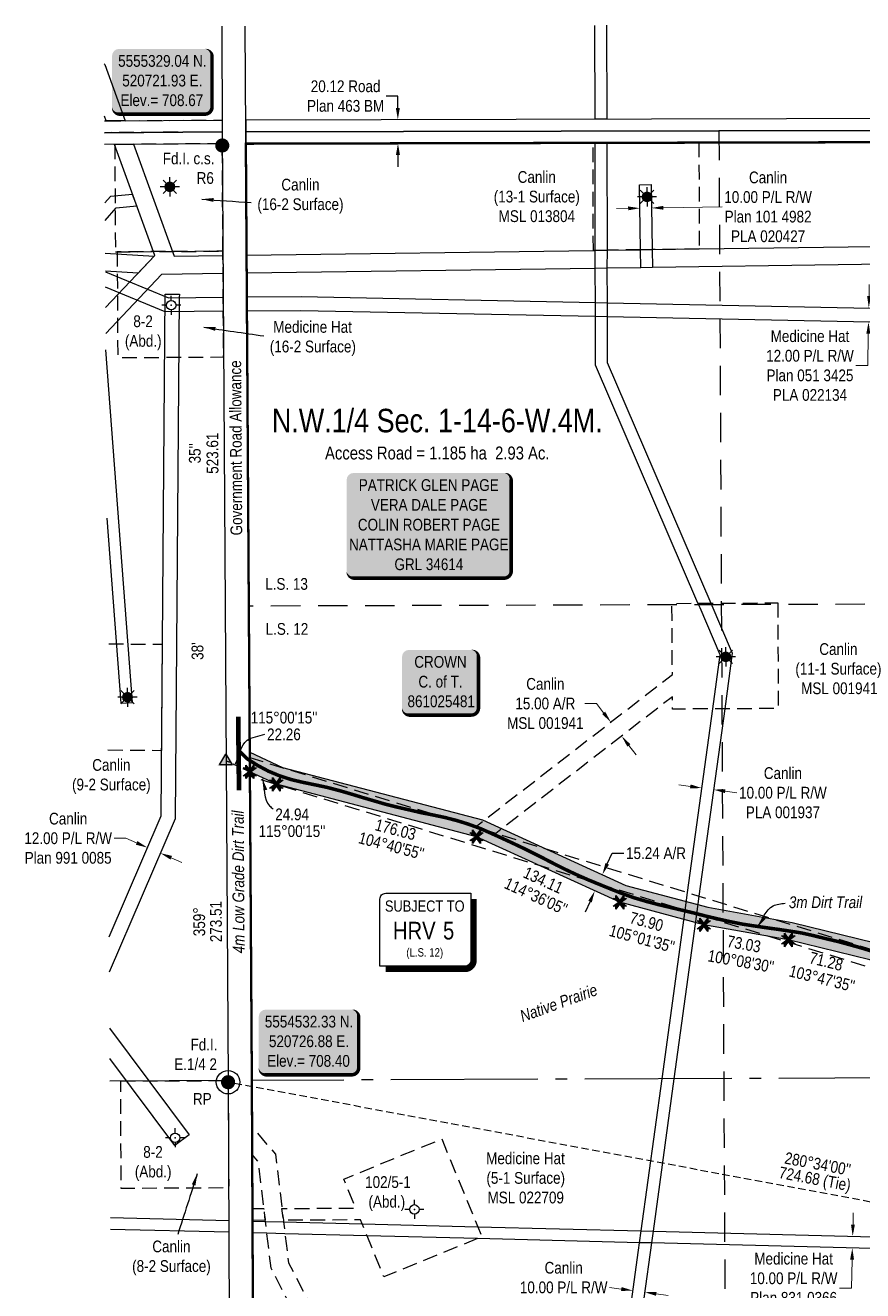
# Model space of a CAD drawing. Extents: x 520554 to 522939, y 5553593 to 5556429.
# Drawn here: x 520554 to 521266, y 5554355 to 5555431 of the extents above; entities that cross this region are included whole.
import ezdxf
from ezdxf.enums import TextEntityAlignment as Align

# ---------------------------------------------------------------- set-up
doc = ezdxf.new("R2010")
doc.units = 0
doc.header["$LTSCALE"] = 5
doc.header["$PDSIZE"] = 0.5
for name, pattern in [('foc-ACCESSROAD', [3.75, 2.5, -1.25]), ('foc-LSD', [8, 5, -3]), ('foc-QUARTERLINE', [33, 25, -3, 2, -3]), ('foc-TIELINE', [1.875, 1.25, -0.625]), ('foc-TRAV', [1.875, 1.25, -0.625])]:
    doc.linetypes.add(name, pattern=pattern)
doc.layers.get('Defpoints').update_dxf_attribs({"color": 9})
for name, color, linetype in [('35', 37, 'Continuous'), ('AS-OWNER', 7, 'Continuous'), ('AS-ROADS', 254, 'Continuous'), ('C-AR', 13, 'foc-ACCESSROAD'), ('C-RW', 13, 'Continuous'), ('C-SYMBOL', 7, 'Continuous'), ('C-WS', 13, 'foc-ACCESSROAD'), ('C-WS-S', 8, 'Continuous'), ('CG-NOTES', 7, 'Continuous'), ('CTW', 7, 'Continuous'), ('DETAIL-T', 7, 'Continuous'), ('F-AR', 190, 'foc-ACCESSROAD'), ('F-RW', 190, 'Continuous'), ('F-WS', 190, 'foc-ACCESSROAD'), ('F-WS-S', 8, 'Continuous'), ('GRL', 7, 'Continuous'), ('L-AREAREQUIRED', 7, 'Continuous'), ('L-BD', 7, 'Continuous'), ('L-BD1', 253, 'Continuous'), ('L-MON', 1, 'Continuous'), ('L-QSEC', 8, 'foc-QUARTERLINE'), ('L-ROAD-T', 7, 'Continuous'), ('L-SEC', 7, 'Continuous'), ('L-SECTION-LSD', 7, 'foc-LSD'), ('L-TIE', 7, 'foc-TIELINE'), ('L-TIE-T', 7, 'Continuous'), ('L-TITLEDB', 4, 'Continuous'), ('L-TITLEDB-T', 4, 'Continuous'), ('P-PROPOSED', 10, 'Continuous'), ('P-PROPOSED-H', 21, 'Continuous'), ('P-TRAV', 4, 'foc-TRAV'), ('P-TXT', 4, 'Continuous')]:
    doc.layers.add(name, color=color, linetype=linetype)
for name, color, linetype, lineweight in [('AS-GENERAL', 48, 'Continuous', 18), ('C-AR-T', 13, 'Continuous', 9), ('C-RW-T', 13, 'Continuous', 9), ('C-WS-T', 13, 'Continuous', 9), ('F-RW-T', 190, 'Continuous', 9), ('F-WS-T', 190, 'Continuous', 9), ('T-TEXT', 48, 'Continuous', 18)]:
    doc.layers.add(name, color=color, linetype=linetype, lineweight=lineweight)
doc.layers.add('oil_and_gas_wells_pt', color=7, linetype='Continuous', true_color=0xe1fae5)
doc.styles.add('100L', font='ARIALN.TTF', dxfattribs={"height": 11})
doc.styles.add('175L', font='ARIALN.TTF', dxfattribs={"height": 20})
doc.styles.add('80', font='ARIALN.TTF', dxfattribs={"height": 10})
doc.styles.add('80CG', font='ARIALN.TTF', dxfattribs={"height": 10})
doc.styles.add('80L', font='ARIALN.TTF', dxfattribs={"height": 10})
doc.styles.add('HRV', font='ARIALN.TTF', dxfattribs={"height": 3})
doc.dimstyles.new('Compass 5 000', dxfattribs={"dimscale": 5, "dimtxt": 9, "dimasz": 2, "dimexe": 0.2, "dimexo": 0.0625, "dimgap": 0.5, "dimtad": 0, "dimtih": 1, "dimtoh": 1, "dimzin": 0, "dimdsep": 46, "dimtxsty": '80CG', "dimcen": 0.1, "dimse1": 1, "dimse2": 1, "dimclrd": 256, "dimclrt": 256, "dimaunit": 1, "dimadec": 4, "dimazin": 0, "dimtfac": 0.06, "dimtofl": 0, "dimtmove": 0, "dimatfit": 1, "dimfxl": 0.2, "dimtolj": 1, "dimtzin": 0, "dimlwd": -1, "dimarcsym": 0})

# ---------------------------------------------------------------- blocks, each defined once
blk = doc.blocks.new('fdia')
at = {"color": 255, "const_width": 1}
blk.add_lwpolyline([(-0.5, 0, 1), (0.5, 0, 1)], format="xyb", close=True, dxfattribs=at)
blk = doc.blocks.new('Fdiaa')
blk.add_blockref('fdia', (0, 0))
blk = doc.blocks.new('fdib')
at = {"color": 1, "const_width": 1.6}
blk.add_lwpolyline([(-0.4, 0, 1), (0.4, 0, 1)], format="xyb", close=True, dxfattribs=at)
at = {"color": 1}
blk.add_circle((0, 0), 0.8, dxfattribs=at)
blk = doc.blocks.new('Fdibb')
blk.add_blockref('fdib', (0, 0))
blk = doc.blocks.new('fdicc')
for name in ['Fdibb', 'Fdiaa']:
    blk.add_blockref(name, (0, 0))
blk = doc.blocks.new('FDI')
blk.add_blockref('fdicc', (0, 0))
blk = doc.blocks.new('TRIA')
blk.add_hatch(color=255).paths.add_polyline_path([(-0.04, 1.52), (-1.47, -0.87), (1.39, -0.87)])
blk = doc.blocks.new('TRIAA')
blk.add_blockref('TRIA', (0, 0))
blk = doc.blocks.new('TRIB')
at = {"color": 1}
blk.add_lwpolyline([(-1.12, -0.67), (-0.04, 1.13), (1.04, -0.67)], close=True, dxfattribs=at)
blk = doc.blocks.new('TRIBB')
blk.add_blockref('TRIB', (0, 0))
blk = doc.blocks.new('TRICC')
for name in ['TRIAA', 'TRIBB']:
    blk.add_blockref(name, (0, 0))
blk = doc.blocks.new('plspike')
blk.add_blockref('TRICC', (0, 0))
blk = doc.blocks.new('TEMP')
h = blk.add_hatch(color=255)
h.dxf.hatch_style = 1
h.paths.add_polyline_path([(0, 0.25), (-0.67, 1.15), (-0.67, 0.67), (-1.15, 0.67), (-0.25, 0), (-1.15, -0.67), (-0.67, -0.67), (-0.67, -1.15), (0, -0.25), (0.67, -1.15), (0.67, -0.67), (1.15, -0.67), (0.25, 0), (1.15, 0.67), (0.67, 0.67), (0.67, 1.15)])
h.paths.add_polyline_path([(0.57, 0.85), (0.57, 0.57), (0.85, 0.57), (0.08, 0), (0.85, -0.57), (0.57, -0.57), (0.57, -0.85), (0, -0.08), (-0.57, -0.85), (-0.57, -0.57), (-0.85, -0.57), (-0.08, 0), (-0.85, 0.57), (-0.57, 0.57), (-0.57, 0.85), (0, 0.08)], flags=16)
h = blk.add_hatch(color=1)
h.dxf.hatch_style = 1
h.paths.add_polyline_path([(0, 0.08), (-0.57, 0.85), (-0.57, 0.57), (-0.85, 0.57), (-0.08, 0), (-0.85, -0.57), (-0.57, -0.57), (-0.57, -0.85), (0, -0.08), (0.57, -0.85), (0.57, -0.57), (0.85, -0.57), (0.08, 0), (0.85, 0.57), (0.57, 0.57), (0.57, 0.85)])
at = {"color": 1}
for p, q in [((-0.08, 0), (0.08, 0)), ((0, 0.08), (0, -0.08))]:
    blk.add_line(p, q, dxfattribs=at)
at = {"color": 255, "flags": 128}
blk.add_lwpolyline([(-0.25, 0), (-1.15, 0.67), (-0.67, 0.67), (-0.67, 1.15), (0, 0.25), (0.67, 1.15), (0.67, 0.67), (1.15, 0.67), (0.25, 0), (1.15, -0.67), (0.67, -0.67), (0.67, -1.15), (0, -0.25), (-0.67, -1.15), (-0.67, -0.67), (-1.15, -0.67)], close=True, dxfattribs=at)
at = {"color": 1, "flags": 128}
blk.add_lwpolyline([(-0.08, 0), (-0.85, 0.57), (-0.57, 0.57), (-0.57, 0.85), (0, 0.08), (0.57, 0.85), (0.57, 0.57), (0.85, 0.57), (0.08, 0), (0.85, -0.57), (0.57, -0.57), (0.57, -0.85), (0, -0.08), (-0.57, -0.85), (-0.57, -0.57), (-0.85, -0.57)], close=True, dxfattribs=at)
blk = doc.blocks.new('GABD')
for p, q in [((-0.81, 0), (-1.62, 0)), ((0, 0.81), (0, 1.62)), ((1.62, 0), (0.81, 0)), ((0, -0.81), (0, -1.62))]:
    blk.add_line(p, q)
blk.add_circle((0, 0), 0.8)
blk = doc.blocks.new('HRV')
blk.add_lwpolyline([(-35.1, 31.6), (37.2, 31.6), (37.2, -25.5, -0.414214), (32.2, -30.5), (-40.1, -30.5), (-40.1, 26.6, -0.414214)], format="xyb", close=True)
at = {"const_width": 5, "flags": 128}
blk.add_lwpolyline([(-35.1, -33), (32.2, -33, 0.414214), (39.7, -25.5), (39.7, 26.6)], format="xyb", dxfattribs=at)
at = {"style": '80L'}
blk.add_text('SUBJECT TO', height=9.5, dxfattribs=at).set_placement((-2, 13.1), align=Align.BOTTOM_CENTER)
blk.add_attdef('(N.W.1/4 00)', text='', height=7.12, dxfattribs=at).set_placement((-2, -24.4), align=Align.BOTTOM_CENTER)
at = {"layer": 'CTW', "color": 3, "style": 'HRV'}
blk.add_text('HRV', height=15, dxfattribs=at).set_placement((-10.9, -0.2), align=Align.MIDDLE_CENTER)
blk.add_attdef('0', text='', height=15, dxfattribs=at).set_placement((18.3, -0.2), align=Align.MIDDLE_CENTER)
blk = doc.blocks.new('GAS')
h = blk.add_hatch(color=255)
h.dxf.hatch_style = 1
edge = h.paths.add_edge_path()
edge.add_arc((0, 0), 0.9, 0, 360)
for p, q in [((-0.81, 0), (-1.62, 0)), ((-0.57, 0.57), (-1.14, 1.14)), ((0, 0.81), (0, 1.62)), ((0.57, 0.57), (1.14, 1.14)), ((1.62, 0), (0.81, 0)), ((-0.57, -0.57), (-1.14, -1.14)), ((0, -0.81), (0, -1.62)), ((1.14, -1.14), (0.57, -0.57))]:
    blk.add_line(p, q)
blk.add_circle((0, 0), 0.8)
blk = doc.blocks.new('*D626')
at = {"layer": 'C-RW-T', "transparency": 16777216}
for p, q in [((521067, 5555275.6), (521057, 5555275.4)), ((521097, 5555276), (521146.9, 5555276.8))]:
    blk.add_line(p, q, dxfattribs=at)
for points in [[(521067, 5555277.2), (521067.1, 5555273.9), (521077, 5555275.7)], [(521097, 5555277.7), (521097, 5555274.4), (521087, 5555275.9)]]:
    blk.add_solid(points, dxfattribs=at)
at = {"layer": 'Defpoints', "color": 0, "transparency": 16777216}
for p in [(521087, 5555275.9), (521077.1, 5555268.4), (521087.1, 5555268.5)]:
    blk.add_point(p, dxfattribs=at)
at = {"layer": 'C-RW-T', "transparency": 16777216, "insert": (521186, 5555276.8), "char_height": 10, "attachment_point": 5, "style": '80CG'}
blk.add_mtext('\\A1;Canlin\\P10.00 P/L R/W\\PPlan 101 4982\\PPLA 020427', dxfattribs=at)
blk = doc.blocks.new('*D627')
at = {"layer": 'C-AR-T', "transparency": 16777216}
for p, q in [((521040.1, 5554854.4), (521030.1, 5554854.4)), ((521046.2, 5554846.5), (521040.1, 5554854.4)), ((521067.6, 5554818.8), (521073.7, 5554810.9))]:
    blk.add_line(p, q, dxfattribs=at)
for points in [[(521047.5, 5554847.5), (521044.9, 5554845.4), (521052.3, 5554838.6)], [(521068.9, 5554819.8), (521066.3, 5554817.8), (521061.5, 5554826.7)]]:
    blk.add_solid(points, dxfattribs=at)
at = {"layer": 'Defpoints', "color": 0, "transparency": 16777216}
for p in [(521052.3, 5554838.6), (521052.8, 5554838.9), (521061.9, 5554827.1)]:
    blk.add_point(p, dxfattribs=at)
at = {"layer": 'C-AR-T', "transparency": 16777216, "insert": (520996.6, 5554854.4), "char_height": 10, "attachment_point": 5, "style": '80CG'}
blk.add_mtext('\\A1;Canlin\\P15.00 A/R\\PMSL 001941', dxfattribs=at)
blk = doc.blocks.new('*D628')
at = {"layer": 'Defpoints', "color": 0, "transparency": 16777216}
for p in [(521236.5, 5554401.8), (521236.2, 5554391.8), (521257.6, 5554391.3)]:
    blk.add_point(p, dxfattribs=at)
at = {"layer": 'F-RW-T', "transparency": 16777216}
for p, q in [((521258.2, 5554411.3), (521258.4, 5554421.3)), ((521257.4, 5554381.3), (521256.8, 5554357.2)), ((521256.8, 5554357.2), (521246.8, 5554357.2))]:
    blk.add_line(p, q, dxfattribs=at)
for points in [[(521256.5, 5554411.3), (521259.8, 5554411.2), (521257.9, 5554401.3)], [(521255.7, 5554381.3), (521259.1, 5554381.3), (521257.6, 5554391.3)]]:
    blk.add_solid(points, dxfattribs=at)
at = {"layer": 'F-RW-T', "transparency": 16777216, "insert": (521207.7, 5554357.2), "char_height": 10, "attachment_point": 5, "style": '80CG'}
blk.add_mtext('\\A1;Medicine Hat{\\A1;\\P10.00 P/L R/W\\PPlan 831 0366\\PPLA 810532}', dxfattribs=at)
blk = doc.blocks.new('*D629')
at = {"layer": 'C-RW-T', "transparency": 16777216}
for p, q in [((521061.2, 5554356.4), (521051.3, 5554357.8)), ((521090.9, 5554352.4), (521100.9, 5554351))]:
    blk.add_line(p, q, dxfattribs=at)
for points in [[(521061.5, 5554358.1), (521061, 5554354.8), (521071.1, 5554355.1)], [(521091.2, 5554354), (521090.7, 5554350.7), (521081, 5554353.7)]]:
    blk.add_solid(points, dxfattribs=at)
at = {"layer": 'Defpoints', "color": 0, "transparency": 16777216}
for p in [(521084.5, 5554452.6), (521094.4, 5554451.3), (521071.1, 5554355.1)]:
    blk.add_point(p, dxfattribs=at)
at = {"layer": 'C-RW-T', "transparency": 16777216, "insert": (521012.2, 5554357.8), "char_height": 10, "attachment_point": 5, "style": '80CG'}
blk.add_mtext('\\A1;Canlin\\P10.00 P/L R/W\\PPLA 001937', dxfattribs=at)
blk = doc.blocks.new('*D638')
at = {"layer": 'Defpoints', "color": 0, "transparency": 16777216}
for p in [(520669.3, 5554727.2), (520651, 5554714.9), (520662, 5554710.2)]:
    blk.add_point(p, dxfattribs=at)
at = {"layer": 'F-RW-T', "transparency": 16777216}
for p, q in [((520639.9, 5554739.8), (520629.9, 5554739.8)), ((520649.1, 5554735.9), (520639.9, 5554739.8)), ((520678.5, 5554723.2), (520687.7, 5554719.3))]:
    blk.add_line(p, q, dxfattribs=at)
for points in [[(520649.8, 5554737.4), (520648.5, 5554734.3), (520658.3, 5554731.9)], [(520679.2, 5554724.8), (520677.9, 5554721.7), (520669.3, 5554727.2)]]:
    blk.add_solid(points, dxfattribs=at)
at = {"layer": 'F-RW-T', "transparency": 16777216, "insert": (520590.9, 5554739.8), "char_height": 10, "attachment_point": 5, "style": '80CG'}
blk.add_mtext('\\A1;Canlin\\P12.00 P/L R/W\\PPlan 991 0085', dxfattribs=at)
blk = doc.blocks.new('*D639')
at = {"layer": 'Defpoints', "color": 0, "transparency": 16777216}
for p in [(520895, 5555198.4), (520894.8, 5555186.4), (521271.4, 5555178.9)]:
    blk.add_point(p, dxfattribs=at)
at = {"layer": 'F-RW-T', "transparency": 16777216}
for p, q in [((521271.8, 5555200.9), (521272, 5555210.9)), ((521271.2, 5555168.9), (521270.7, 5555141.8)), ((521270.7, 5555141.8), (521260.7, 5555141.8))]:
    blk.add_line(p, q, dxfattribs=at)
for points in [[(521270.2, 5555201), (521273.5, 5555200.9), (521271.6, 5555190.9)], [(521269.5, 5555169), (521272.9, 5555168.9), (521271.4, 5555178.9)]]:
    blk.add_solid(points, dxfattribs=at)
at = {"layer": 'F-RW-T', "transparency": 16777216, "insert": (521221.6, 5555141.8), "char_height": 10, "attachment_point": 5, "style": '80CG'}
blk.add_mtext('\\A1;Medicine Hat\\P12.00 P/L R/W\\PPlan 051 3425\\PPLA 022134', dxfattribs=at)
blk = doc.blocks.new('*U641')
at = {"layer": '35', "color": 3}
blk.add_circle((0, 0), 10, dxfattribs=at)
at = {"layer": '35', "color": 3, "style": '80'}
blk.add_attdef('RP_001', (-29.9, -19.2), '', height=10, dxfattribs=at)
blk = doc.blocks.new('*U645')
h = blk.add_hatch(color=254)
edge = h.paths.add_edge_path()
edge.add_line((-36.5, -28.5), (36.5, -28.5))
edge.add_arc((36.5, -22.5), 6, 270, 360)
edge.add_line((42.5, -22.5), (42.5, 21))
edge.add_arc((36.5, 21), 6, 0, 90)
edge.add_line((36.5, 27), (-36.5, 27))
edge.add_arc((-36.5, 21), 6, 90, 180)
edge.add_line((-42.5, 21), (-42.5, -22.5))
edge.add_arc((-36.5, -22.5), 6, 180, 270)
at = {"color": 1, "flags": 128}
blk.add_lwpolyline([(-36.5, -28.5, 3, 3, 0), (36.5, -28.5, 3, 3, 0.414214), (42.5, -22.5, 3, 3, 0), (42.5, 21, 3, 0, 0.414214), (36.5, 27, 0, 0, 0), (-36.5, 27, 0, 0, 0.414214), (-42.5, 21, 0, 0, 0), (-42.5, -22.5, 0, 3, 0.414214)], format="xyseb", close=True, dxfattribs=at)
blk.add_lwpolyline([(-28.2, -9.7, 0, 10, 0), (0, 0, 5, 5, 0)], format="xyseb", dxfattribs=at)
at = {"color": 1, "style": '80'}
blk.add_attdef('ENTER_TEXT_001', (-36, -5), '', height=10, dxfattribs=at)
blk = doc.blocks.new('*D652')
at = {"layer": 'Defpoints', "color": 0, "transparency": 16777216}
for p in [(520867.2, 5555351), (520871.2, 5555351), (520867.3, 5555330.9)]:
    blk.add_point(p, dxfattribs=at)
at = {"layer": 'L-TITLEDB-T', "transparency": 16777216}
for p, q in [((520871.2, 5555371), (520861.2, 5555371)), ((520871.2, 5555361), (520871.2, 5555371)), ((520871.3, 5555320.9), (520871.3, 5555310.9))]:
    blk.add_line(p, q, dxfattribs=at)
for points in [[(520872.9, 5555361), (520869.5, 5555361), (520871.2, 5555351)], [(520873, 5555320.9), (520869.6, 5555320.9), (520871.3, 5555330.9)]]:
    blk.add_solid(points, dxfattribs=at)
at = {"layer": 'L-TITLEDB-T', "transparency": 16777216, "insert": (520826.8, 5555371), "char_height": 10, "attachment_point": 5, "style": '80CG'}
blk.add_mtext('\\A1;20.12 Road\\PPlan 463 BM', dxfattribs=at)
blk = doc.blocks.new('*D675')
at = {"layer": 'Defpoints', "color": 0, "transparency": 16777216}
for p in [(520972.5, 5554742.2), (520966.1, 5554728.3), (521045.1, 5554709)]:
    blk.add_point(p, dxfattribs=at)
at = {"layer": 'P-TXT', "transparency": 16777216}
for p, q in [((521049.2, 5554718), (521053.4, 5554727.1)), ((521053.4, 5554727.1), (521063.4, 5554727.1)), ((521034.6, 5554686), (521030.4, 5554676.9))]:
    blk.add_line(p, q, dxfattribs=at)
for points in [[(521047.7, 5554718.7), (521050.8, 5554717.4), (521045.1, 5554709)], [(521033.1, 5554686.7), (521036.1, 5554685.3), (521038.7, 5554695.1)]]:
    blk.add_solid(points, dxfattribs=at)
at = {"layer": 'P-TXT', "transparency": 16777216, "insert": (521090.7, 5554727.1), "char_height": 10, "attachment_point": 5, "style": '80CG'}
blk.add_mtext('\\A1;15.24 A/R', dxfattribs=at)
blk = doc.blocks.new('*U680')
h = blk.add_hatch(color=59)
edge = h.paths.add_edge_path()
edge.add_line((-64, -45.5), (64, -45.5))
edge.add_arc((64, -39.5), 6, 270, 360)
edge.add_line((70, -39.5), (70, 38))
edge.add_arc((64, 38), 6, 0, 90)
edge.add_line((64, 44), (-64, 44))
edge.add_arc((-64, 38), 6, 90, 180)
edge.add_line((-70, 38), (-70, -39.5))
edge.add_arc((-64, -39.5), 6, 180, 270)
at = {"color": 1, "flags": 128}
blk.add_lwpolyline([(-64, -45.5, 3, 3, 0), (64, -45.5, 3, 3, 0.414214), (70, -39.5, 3, 3, 0), (70, 38, 3, 0, 0.414214), (64, 44, 0, 0, 0), (-64, 44, 0, 0, 0.414214), (-70, 38, 0, 0, 0), (-70, -39.5, 0, 3, 0.414214)], format="xyseb", close=True, dxfattribs=at)
blk.add_lwpolyline([(-44.4, -13.5, 0, 7.5, 0), (0, 0, 0, 0, 0)], format="xyseb", dxfattribs=at)
at = {"color": 1, "style": '80'}
blk.add_attdef('ENTER_TEXT_001', (-36, -5), '', height=10, dxfattribs=at)
blk = doc.blocks.new('*U678')
h = blk.add_hatch(color=255)
edge = h.paths.add_edge_path()
edge.add_line((-26.5, -28.5), (26.5, -28.5))
edge.add_arc((26.5, -22.5), 6, 270, 360)
edge.add_line((32.5, -22.5), (32.5, 21))
edge.add_arc((26.5, 21), 6, 0, 90)
edge.add_line((26.5, 27), (-26.5, 27))
edge.add_arc((-26.5, 21), 6, 90, 180)
edge.add_line((-32.5, 21), (-32.5, -22.5))
edge.add_arc((-26.5, -22.5), 6, 180, 270)
at = {"color": 14, "flags": 128}
blk.add_lwpolyline([(-26.5, -28.5, 3, 3, 0), (26.5, -28.5, 3, 3, 0.414214), (32.5, -22.5, 3, 3, 0), (32.5, 21, 3, 0, 0.414214), (26.5, 27, 0, 0, 0), (-26.5, 27, 0, 0, 0.414214), (-32.5, 21, 0, 0, 0), (-32.5, -22.5, 0, 3, 0.414214)], format="xyseb", close=True, dxfattribs=at)
at = {"color": 14, "style": '80'}
blk.add_attdef('ENTER_TEXT_001', (-26.8, -4.9), '', height=10, dxfattribs=at)
blk = doc.blocks.new('*D681')
at = {"layer": 'C-RW-T', "transparency": 16777216}
for p, q in [((521119.9, 5554783.9), (521110, 5554785.3)), ((521149.6, 5554779.8), (521159.5, 5554778.5))]:
    blk.add_line(p, q, dxfattribs=at)
for points in [[(521120.1, 5554785.6), (521119.6, 5554782.3), (521129.8, 5554782.5)], [(521149.8, 5554781.5), (521149.3, 5554778.2), (521139.7, 5554781.2)]]:
    blk.add_solid(points, dxfattribs=at)
at = {"layer": 'Defpoints', "color": 0, "transparency": 16777216}
for p in [(521130.9, 5554790.6), (521140.8, 5554789.3), (521139.7, 5554781.2)]:
    blk.add_point(p, dxfattribs=at)
at = {"layer": 'C-RW-T', "transparency": 16777216, "insert": (521198.6, 5554778.5), "char_height": 10, "attachment_point": 5, "style": '80CG'}
blk.add_mtext('\\A1;Canlin\\P10.00 P/L R/W\\PPLA 001937', dxfattribs=at)

msp = doc.modelspace()

# ---------------------------------------------------------------- hatches: boundary and pattern name
at = {"layer": 'P-PROPOSED-H'}
h = msp.add_hatch(color=256, dxfattribs=at)
h.dxf.hatch_style = 1
h.paths.add_polyline_path([(521468.401, 5554491.081), (521461.77, 5554528.612), (521453.649, 5554543.467), (521358.341, 5554601.075), (521272.376, 5554636.377), (521203.19, 5554653.362), (521131.34, 5554666.214), (521060.005, 5554685.363), (520938.133, 5554741.164), (520767.938, 5554785.758), (520745.351, 5554796.292), (520745.246, 5554813.149), (520773.13, 5554800.144), (520943.273, 5554755.564), (521065.187, 5554699.743), (521134.662, 5554681.094), (521206.35, 5554668.27), (521277.112, 5554650.899), (521365.215, 5554614.719), (521465.043, 5554554.379), (521476.335, 5554533.725), (521483.854, 5554491.17)])

# ---------------------------------------------------------------- linework, layer by layer
at = {"layer": 'AS-ROADS', "flags": 128}
for points, const_width in [([(520735.47, 5554843.15), (520736.198, 5554780.504)], 4), ([(520735.91, 5554814.515), (520743.101, 5554807.408), (520751.701, 5554801.938), (520761.062, 5554796.924), (520770.71, 5554792.905), (520780.723, 5554789.69), (520790.819, 5554787.296), (520800.832, 5554785.271), (520811.227, 5554783.054), (520821.458, 5554780.356), (520831.268, 5554777.534), (520841.234, 5554774.481), (520850.905, 5554771.635), (520860.766, 5554768.765), (520870.85, 5554766.25), (520880.968, 5554763.943), (520890.957, 5554761.605), (520900.819, 5554759.69), (520911.169, 5554757.504), (520921.274, 5554754.905), (520930.99, 5554751.886), (520940.703, 5554748.364), (520950.055, 5554744.266), (520959.217, 5554740.131), (520968.476, 5554735.831), (520977.74, 5554731.442), (520987.005, 5554726.849), (520996.196, 5554722.195), (521005.656, 5554717.273), (521015.236, 5554712.538), (521024.353, 5554708.294), (521033.522, 5554704.274), (521043.245, 5554700.304), (521053.103, 5554696.273), (521062.596, 5554692.553), (521072.199, 5554689.157), (521082.409, 5554686.141), (521092.647, 5554683.434), (521102.754, 5554681.012), (521112.593, 5554678.696), (521122.822, 5554676.267), (521133.001, 5554673.654), (521143.275, 5554671.214), (521153.702, 5554668.901), (521164.112, 5554666.8), (521174.199, 5554665.253), (521184.14, 5554663.782), (521194.658, 5554662.327), (521204.77, 5554660.816), (521214.8, 5554659.212), (521225.018, 5554656.928), (521234.864, 5554654.469), (521244.867, 5554652.142), (521254.913, 5554649.414), (521265.039, 5554646.59), (521274.744, 5554643.638)], 2.998)]:
    msp.add_lwpolyline(points, dxfattribs=dict(at, const_width=const_width))
at = {"layer": 'C-AR', "flags": 128}
msp.add_lwpolyline([(520954.469, 5553728.695), (520939.24, 5553728.624), (520936.669, 5553872.89), (520915.374, 5553935.551), (520904.32, 5554000.11), (520892.631, 5554091.403), (520870.968, 5554162.103), (520813.036, 5554261.372), (520794.797, 5554313.015), (520763.435, 5554374.262), (520759.877, 5554403.861), (520758.67, 5554413.904), (520758.549, 5554414.91), (520757.349, 5554424.897), (520752.558, 5554464.756), (520747.377, 5554470.733), (520747.268, 5554494.108), (520767.121, 5554471.206), (520772.679, 5554424.961), (520773.88, 5554414.974), (520774.055, 5554413.515), (520775.261, 5554403.473), (520778.229, 5554378.781), (520808.816, 5554319.048), (520812.761, 5554307.878), (520819.395, 5554289.092), (520826.914, 5554267.802), (520885.01, 5554168.253), (520907.572, 5554094.624), (520919.385, 5554002.364), (520930.18, 5553939.309), (520951.852, 5553875.539), (520954.469, 5553728.695)], close=True, dxfattribs=at)
at = {"layer": 'C-RW'}
for points in [[(521048.736, 5555431.248), (521048.872, 5555351.407), (521038.88, 5555351.383), (521038.745, 5555431.224)], [(521057.352, 5554254.545), (521075.855, 5554389.465), (521076.732, 5554395.859), (521078.1, 5554405.831), (521095.841, 5554535.179), (521115.475, 5554678.339), (521117.572, 5554693.628), (521139, 5554849.859), (521145.298, 5554895.783), (521128.121, 5554935.701), (521126.39, 5554939.723), (521039.235, 5555142.271), (521039.165, 5555183.555), (521039.144, 5555195.538), (521039.095, 5555224.422), (521039.069, 5555239.783), (521038.914, 5555331.264), (521048.906, 5555331.286), (521049.062, 5555239.923), (521049.019, 5555224.56), (521049.054, 5555195.341), (521049.089, 5555183.358), (521049.224, 5555144.338), (521137.263, 5554939.739), (521155.575, 5554897.18), (521149.093, 5554849.915), (521127.249, 5554690.644), (521125.152, 5554675.355), (521105.933, 5554535.218), (521088.151, 5554405.577), (521086.784, 5554395.609), (521067.445, 5554254.6)], [(521403.386, 5555229.668), (521087.804, 5555225.235), (521077.813, 5555225.095), (521049.019, 5555224.56), (521039.095, 5555224.422), (520742.697, 5555220.389), (520742.6, 5555235.625), (521037.425, 5555239.757), (521039.069, 5555239.783), (521049.062, 5555239.923), (521077.576, 5555240.323), (521087.567, 5555240.463), (521127.348, 5555241.02), (521401.902, 5555244.882)]]:
    msp.add_lwpolyline(points, dxfattribs=at)
at = {"layer": 'C-RW', "flags": 128}
for points in [[(520621.559, 5555398.34), (520622.099, 5555398.045), (520639.398, 5555350.12), (520623.242, 5555350.016), (520621.803, 5555354.001)], [(520622.701, 5555191.143), (520664.633, 5555235.407), (520630.381, 5555329.933), (520646.541, 5555330.034), (520681.061, 5555234.762), (520722.51, 5555235.341), (520722.604, 5555220.106), (520670.32, 5555219.387), (520622.822, 5555169.234)], [(520622.293, 5555265.2), (520631.8, 5555276.064), (520649.322, 5555277.648), (520645.756, 5555287.369), (520626.867, 5555285.659), (520622.209, 5555280.313)], [(520622.446, 5555237.354), (520664.133, 5555234.994), (520650.5, 5555220.505), (520622.53, 5555222.089)], [(520623.687, 5555012.169), (520635.565, 5554854.618), (520645.533, 5554855.364), (520622.899, 5555155.263)], [(520626.079, 5554578.193), (520693.874, 5554487.632), (520681.69, 5554478.496), (520626.22, 5554552.603)]]:
    msp.add_lwpolyline(points, dxfattribs=at)
at = {"layer": 'C-RW'}
msp.add_lwpolyline([(521087.804, 5555225.235), (521077.813, 5555225.095), (521077.576, 5555240.323), (521076.717, 5555295.63), (521086.709, 5555295.785), (521087.567, 5555240.463), (521087.804, 5555225.235)], close=True, dxfattribs=at)
at = {"layer": 'C-WS'}
msp.add_lwpolyline([(520722.486, 5555239.136), (520721.884, 5555330.528), (520630.492, 5555329.954), (520631.093, 5555238.562), (520722.486, 5555239.136)], dxfattribs=at)
msp.add_lwpolyline([(521039.069, 5555239.783), (521037.425, 5555239.757), (521037.209, 5555331.26), (521038.914, 5555331.264), (521048.906, 5555331.286), (521127.214, 5555331.468), (521127.348, 5555241.02), (521087.567, 5555240.463), (521077.576, 5555240.323), (521049.062, 5555239.923), (521039.069, 5555239.783)], close=True, dxfattribs=at)
at = {"layer": 'C-WS', "flags": 128}
for points in [[(521194.205, 5554940.099), (521194.703, 5554850.168), (521149.093, 5554849.915), (521139, 5554849.859), (521104.771, 5554849.669), (521104.714, 5554860.191), (520954.567, 5554743.89), (520937.059, 5554749.288), (521104.608, 5554879.069), (521104.273, 5554939.6), (521126.39, 5554939.723), (521137.263, 5554939.739), (521194.205, 5554940.099)], [(521475.035, 5554536.622), (521479.397, 5554491.144), (521529.745, 5554491.458), (521530.319, 5554400.066), (521438.927, 5554399.492), (521438.353, 5554490.884), (521464.109, 5554491.046), (521459.742, 5554536.564), (521456.221, 5554573.273), (521125.152, 5554675.355), (521115.475, 5554678.339), (520745.431, 5554792.439), (520745.329, 5554808.407), (520937.059, 5554749.288), (520954.567, 5554743.89), (521117.572, 5554693.628), (521127.249, 5554690.644), (521464.971, 5554586.511), (521470.409, 5554584.834), (521475.035, 5554536.622)], [(520635.583, 5554533.374), (520726.977, 5554533.685), (520727.439, 5554442.407), (520636.009, 5554441.947)]]:
    msp.add_lwpolyline(points, close=True, dxfattribs=at)
msp.add_lwpolyline([(520624.774, 5554814.919), (520670.394, 5554814.565), (520671.092, 5554904.517), (520624.278, 5554904.88)], dxfattribs=at)
at = {"layer": 'F-AR'}
msp.add_lwpolyline([(520621.825, 5555350.007), (520623.242, 5555350.016), (520639.399, 5555350.117), (520721.78, 5555350.637), (520721.823, 5555340.581), (520621.881, 5555339.931)], dxfattribs=at)
at = {"layer": 'F-RW', "flags": 128}
for points in [[(520622.534, 5555221.487), (520676.139, 5555199.591), (520722.72, 5555200.044), (520722.778, 5555188.053), (520673.284, 5555187.565), (520622.605, 5555208.5)], [(520625.65, 5554656.001), (520669.963, 5554758.981), (520673.405, 5555202.522), (520685.542, 5555202.469), (520685.379, 5555199.681), (520681.95, 5554756.487), (520625.815, 5554626.036)], [(520626.966, 5554417.172), (520727.58, 5554414.692), (520727.63, 5554404.696), (520627.021, 5554407.176)]]:
    msp.add_lwpolyline(points, dxfattribs=at)
at = {"layer": 'F-RW'}
msp.add_lwpolyline([(521049.054, 5555195.341), (521356.568, 5555189.069), (521407.27, 5555189.111), (521422.571, 5555189.124), (521454.868, 5555189.151), (521508.901, 5555189.197), (521508.872, 5555177.203), (521454.888, 5555177.322), (521423.694, 5555177.392), (521408.373, 5555177.426), (521356.35, 5555177.076), (521049.089, 5555183.358), (521039.165, 5555183.555), (520788.828, 5555188.524), (520742.903, 5555188.198), (520742.826, 5555200.197), (520788.896, 5555200.505), (521039.144, 5555195.538), (521049.054, 5555195.341)], close=True, dxfattribs=at)
msp.add_lwpolyline([(521650.917, 5554381.363), (521550.957, 5554383.883), (521517.348, 5554384.73), (521086.784, 5554395.609), (521076.732, 5554395.859), (520938.895, 5554399.34), (520845.077, 5554401.709), (520775.261, 5554403.473), (520759.877, 5554403.861), (520747.687, 5554404.17), (520747.641, 5554414.183), (520758.67, 5554413.904), (520774.055, 5554413.515), (520840.933, 5554411.825), (520939.135, 5554409.343), (521078.1, 5554405.831), (521088.151, 5554405.577), (521517.601, 5554394.723), (521550.91, 5554393.884), (521650.87, 5554391.364)], dxfattribs=at)
at = {"layer": 'F-WS', "flags": 128}
msp.add_lwpolyline([(520632.533, 5555238.577), (520633.093, 5555148.624), (520723.046, 5555149.183), (520722.486, 5555239.136), (520632.532, 5555238.571)], dxfattribs=at)
for points in [[(520908.521, 5554484.082), (520939.135, 5554409.343), (520942.609, 5554400.861), (520938.895, 5554399.34), (520859.388, 5554366.772), (520845.077, 5554401.709), (520840.933, 5554411.825), (520839.532, 5554415.246), (520773.88, 5554414.974), (520772.679, 5554424.961), (520835.446, 5554425.222), (520825.299, 5554449.993), (520908.521, 5554484.082)], [(520758.549, 5554414.91), (520747.637, 5554414.864), (520747.591, 5554424.857), (520757.349, 5554424.897), (520758.549, 5554414.91)]]:
    msp.add_lwpolyline(points, close=True, dxfattribs=at)
at = {"layer": 'GRL', "color": 30, "const_width": 1.999}
msp.add_lwpolyline([(520750.841, 5553727.752), (520747.687, 5554404.17), (520747.641, 5554414.183), (520747.637, 5554414.864), (520747.591, 5554424.857), (520747.377, 5554470.733), (520747.268, 5554494.108), (520747.083, 5554533.876), (520745.431, 5554792.439), (520745.329, 5554808.407), (520742.903, 5555188.198), (520742.826, 5555200.197), (520742.697, 5555220.389), (520742.6, 5555235.625), (520741.994, 5555330.573), (521037.209, 5555331.26), (521038.914, 5555331.264), (521048.906, 5555331.286), (521127.214, 5555331.468), (521393.392, 5555332.1)], dxfattribs=at)
at = {"layer": 'L-QSEC'}
for p, q in [((520726.976, 5554533.8), (520626.326, 5554533.294)), ((521650.184, 5554537.289), (520747.105, 5554533.874))]:
    msp.add_line(p, q, dxfattribs=at)
at = {"layer": 'L-SEC'}
for p, q in [((520721.437, 5555430.477), (520721.823, 5555340.582)), ((520741.929, 5555340.629), (520741.543, 5555430.524)), ((520721.823, 5555340.582), (520621.881, 5555339.931)), ((520621.881, 5555339.931), (520721.823, 5555340.582)), ((520721.823, 5555340.582), (520724.399, 5554937.193)), ((520741.929, 5555340.629), (521144.19, 5555341.568)), ((521144.19, 5555341.568), (520741.929, 5555340.629)), ((520744.505, 5554937.253), (520741.929, 5555340.629)), ((521144.19, 5555341.568), (521546.449, 5555342.506)), ((521546.449, 5555342.506), (521144.19, 5555341.568)), ((520724.399, 5554937.193), (520726.976, 5554533.8)), ((520747.083, 5554533.875), (520744.505, 5554937.253)), ((520726.976, 5554533.8), (520728.855, 5554130.73)), ((520748.962, 5554130.814), (520747.083, 5554533.875))]:
    msp.add_line(p, q, dxfattribs=at)
at = {"layer": 'L-SECTION-LSD'}
for p, q in [((521144.19, 5555341.568), (521152.434, 5553729.635)), ((521548.343, 5554939.71), (520744.505, 5554937.253))]:
    msp.add_line(p, q, dxfattribs=at)
at = {"layer": 'L-TIE'}
msp.add_line((521438.912, 5554399.499), (520726.882, 5554532.33), dxfattribs=at)
at = {"layer": 'L-TITLEDB', "flags": 128}
for points in [[(520621.825, 5555350.01), (520721.779, 5555350.637), (520721.884, 5555330.528), (520621.936, 5555329.901)], [(521646.345, 5555352.809), (521546.407, 5555352.578), (520741.886, 5555350.683), (520741.994, 5555330.573), (521546.496, 5555332.47), (521646.44, 5555332.701)]]:
    msp.add_lwpolyline(points, dxfattribs=at)
at = {"layer": 'oil_and_gas_wells_pt'}
for p in [(520677.352, 5555293.878), (521083.053, 5555285.348), (520678.6, 5555193.146), (521150.049, 5554894.118), (520641.38, 5554859.769), (520681.845, 5554485.108), (520885.234, 5554424.191)]:
    msp.add_point(p, dxfattribs=at)
at = {"layer": 'P-PROPOSED', "flags": 128}
msp.add_lwpolyline([(521468.401, 5554491.081), (521461.77, 5554528.612), (521453.649, 5554543.467), (521358.341, 5554601.075), (521272.376, 5554636.377), (521203.19, 5554653.362), (521131.34, 5554666.214), (521060.005, 5554685.363), (520938.133, 5554741.164), (520767.938, 5554785.758), (520745.351, 5554796.292), (520745.246, 5554813.149), (520773.13, 5554800.144), (520943.273, 5554755.564), (521065.187, 5554699.743), (521134.662, 5554681.094), (521206.35, 5554668.27), (521277.112, 5554650.899), (521365.215, 5554614.719), (521465.043, 5554554.379), (521476.335, 5554533.725), (521483.854, 5554491.17)], close=True, dxfattribs=at)
at = {"layer": 'P-TRAV'}
msp.add_line((520745.351, 5554796.292), (520725.182, 5554805.699), dxfattribs=at)

# ---------------------------------------------------------------- block references
at = {"layer": '35', "xscale": 0.99949716, "yscale": 0.99949716, "zscale": 0.99949716}
msp.add_blockref('*U641', (520726.882, 5554532.33), dxfattribs=at).add_auto_attribs({'RP_001': 'RP'})
at = {"layer": 'AS-OWNER'}
ref = msp.add_blockref('*U680', (520897.629, 5555006.536), dxfattribs=dict(at, xscale=0.99949716, yscale=0.99949716, zscale=0.99949716))
ref.add_attrib('ENTER_TEXT_001', 'PATRICK GLEN PAGE', (520838.007, 5555035.207), dxfattribs={"layer": '0', "color": 1, "height": 9.99497, "style": '80'})
ref.add_attrib('ENTER_TEXT_002', 'VERA DALE PAGE', (520848.278, 5555018.371), dxfattribs={"layer": '0', "color": 1, "height": 9.99497, "style": '80'})
ref.add_attrib('ENTER_TEXT_003', 'COLIN ROBERT PAGE', (520837.223, 5555001.536), dxfattribs={"layer": '0', "color": 1, "height": 9.99497, "style": '80'})
ref.add_attrib('ENTER_TEXT_004', 'NATTASHA MARIE PAGE', (520829.757, 5554984.7), dxfattribs={"layer": '0', "color": 1, "height": 9.99497, "style": '80'})
ref.add_attrib('ENTER_TEXT_005', 'GRL 34614', (520868.312, 5554967.864), dxfattribs={"layer": '0', "color": 1, "height": 9.995, "style": '80'})
ref = msp.add_blockref('*U678', (520907.26, 5554873.081), dxfattribs=dict(at, xscale=0.99949716, yscale=0.99949716, zscale=0.99949716))
ref.add_attrib('ENTER_TEXT_001', 'CROWN', (520885.211, 5554884.848), dxfattribs={"layer": '0', "color": 14, "height": 9.995, "style": '80'})
ref.add_attrib('ENTER_TEXT_002', 'C. of T.', (520888.706, 5554868.012), dxfattribs={"layer": '0', "color": 14, "height": 9.995, "style": '80'})
ref.add_attrib('ENTER_TEXT_003', '861025481', (520879.437, 5554851.313), dxfattribs={"layer": '0', "color": 14, "height": 9.995, "style": '80'})
at = {"layer": 'C-WS-S', "xscale": 5.000000000000006, "yscale": 5.000000000000006, "zscale": 5.000000000000006}
for p in [(520677.352, 5555293.878), (521083.053, 5555285.348), (521150.049, 5554894.118), (520641.38, 5554859.769)]:
    msp.add_blockref('GAS', p, dxfattribs=at)
at = {"layer": 'CG-NOTES'}
msp.add_blockref('HRV', (520896.087, 5554661.458), dxfattribs=at).add_auto_attribs({'(N.W.1/4 00)': '(L.S. 12)', '0': '5'})
at = {"layer": 'DETAIL-T'}
ref = msp.add_blockref('*U645', (520670.727, 5555384.191), dxfattribs=dict(at, xscale=0.9996623841988611, yscale=0.9996623841988611, zscale=0.9996623841988611))
ref.add_attrib('ENTER_TEXT_001', '5555329.04 N.', (520633.42, 5555395.959), dxfattribs={"layer": '0', "color": 1, "height": 9.99662, "style": '80'})
ref.add_attrib('ENTER_TEXT_002', '520721.93 E.', (520636.918, 5555379.257), dxfattribs={"layer": '0', "color": 1, "height": 9.99662, "style": '80'})
ref.add_attrib('ENTER_TEXT_003', 'Elev.= 708.67', (520635.364, 5555362.555), dxfattribs={"layer": '0', "color": 1, "height": 9.99662, "style": '80'})
ref = msp.add_blockref('*U645', (520795.439, 5554567.112), dxfattribs=dict(at, xscale=0.9996623841988611, yscale=0.9996623841988611, zscale=0.9996623841988611))
ref.add_attrib('ENTER_TEXT_001', '5554532.33 N.', (520758.132, 5554578.88), dxfattribs={"layer": '0', "color": 1, "height": 9.99662, "style": '80'})
ref.add_attrib('ENTER_TEXT_002', '520726.88 E.', (520761.63, 5554562.178), dxfattribs={"layer": '0', "color": 1, "height": 9.99662, "style": '80'})
ref.add_attrib('ENTER_TEXT_003', 'Elev.= 708.40', (520760.086, 5554545.476), dxfattribs={"layer": '0', "color": 1, "height": 9.99662, "style": '80'})
at = {"layer": 'F-WS-S', "xscale": 5.000000000000006, "yscale": 5.000000000000006, "zscale": 5.000000000000006}
for p in [(520678.6, 5555193.146), (520885.234, 5554424.191)]:
    msp.add_blockref('GABD', p, dxfattribs=at)
at = {"layer": 'F-WS-S', "color": 6, "xscale": 4.997485800000006, "yscale": 4.997485800000006, "zscale": 4.997485800000006}
msp.add_blockref('GABD', (520681.845, 5554485.108), dxfattribs=at)
at = {"layer": 'L-MON'}
for name, p, xscale, yscale, zscale in [('FDI', (520721.927, 5555329.036), 5.000000000000007, 5.000000000000007, 5.000000000000007), ('plspike', (520725.19, 5554805.695), 5.000000000000007, 5.000000000000007, 5.000000000000007), ('TEMP', (520745.351, 5554796.292), 4.997485800000003, 4.997485800000003, 4.997485800000003), ('FDI', (520726.882, 5554532.33), 5.000000000000007, 5.000000000000007, 5.000000000000007)]:
    msp.add_blockref(name, p, dxfattribs=dict(at, xscale=xscale, yscale=yscale, zscale=zscale))
at = {"layer": 'L-MON', "color": 6, "xscale": 4.997485800000006, "yscale": 4.997485800000006, "zscale": 4.997485800000006}
for p in [(520767.938, 5554785.758), (520938.133, 5554741.164), (521060.005, 5554685.363), (521131.34, 5554666.214), (521203.19, 5554653.362)]:
    msp.add_blockref('TEMP', p, dxfattribs=at)

# ---------------------------------------------------------------- texts
at = {"layer": 'AS-GENERAL', "insert": (520730.947, 5554641.875), "char_height": 9.99497, "attachment_point": 1, "rotation": 90.356389, "style": '80L'}
msp.add_mtext_dynamic_manual_height_columns('{\\fArial Narrow|b0|i1|c0|p34;4m Low Grade Dirt Trail}', width=122.17367, gutter_width=50, heights=[0], dxfattribs=at)
at = {"layer": 'AS-GENERAL', "insert": (521203.626, 5554690.416), "char_height": 9.99497, "attachment_point": 1, "style": '80L'}
msp.add_mtext_dynamic_manual_height_columns('{\\fArial Narrow|b0|i1|c0|p34;3m Dirt Trail}', width=62.9513, gutter_width=50, heights=[0], dxfattribs=at)
at = {"layer": 'C-SYMBOL', "color": 3, "style": '175L'}
msp.add_text('N.W.1/4 Sec. 1-14-6-W.4M.', height=19.98994, dxfattribs=at).set_placement((520904.712, 5555079.095), align=Align.BOTTOM_CENTER)
at = {"layer": 'C-WS-T', "char_height": 10, "attachment_point": 1, "style": '80L'}
for s, insert in [('\\pi20.753;Canlin\\P\\pi0.39447;(13-1 Surface)\\P\\pi4.5384;MSL 013804', (520952.34, 5555307.259)), ('\\pi20.753;Canlin\\P\\pi0.39447;(16-2 Surface)', (520751.426, 5555300.76)), ('\\pi20.753;Canlin\\P\\pi0.39447;(11-1 Surface)\\P\\pi5.316;MSL 001941', (521208.785, 5554905.721)), ('\\pi20.753;Canlin\\P\\pi3.58;(9-2 Surface)', (520590.629, 5554807.202)), ('\\pi20.753;Canlin\\P\\pi3.58;(8-2 Surface)', (520641.725, 5554397.666))]:
    msp.add_mtext_dynamic_manual_height_columns(s, width=72.62387, gutter_width=50, heights=[0], dxfattribs=dict(at, insert=insert))
at = {"layer": 'F-WS-S', "char_height": 9.99497, "attachment_point": 1, "style": '80L'}
for s, insert in [('\\pi5.4628;8-2\\P\\pi-1.6926;(Abd.)', (520640.85, 5555184.536)), ('\\pi5.4628;8-2\\P\\pi-1.6926;(Abd.)', (520649.29, 5554478.04)), ('\\pi-4.539;102/5-1\\P\\pi-1.6926;(Abd.)', (520847.938, 5554452.406))]:
    msp.add_mtext_dynamic_manual_height_columns(s, width=26.40889, gutter_width=50, heights=[0], dxfattribs=dict(at, insert=insert))
at = {"layer": 'F-WS-T', "char_height": 10, "attachment_point": 1, "style": '80L'}
for s, width, insert in [('\\pi14.518;Medicine Hat\\P\\pi11.568;(16-2 Surface)', 94.9704, (520750.779, 5555179.733)), ('\\pi0.49316;Medicine Hat\\P\\pi0.72849;(5-1 Surface)\\P\\pi1.663;MSL 022709', 66.92083, (520945.796, 5554472.624))]:
    msp.add_mtext_dynamic_manual_height_columns(s, width=width, gutter_width=50, heights=[0], dxfattribs=dict(at, insert=insert))
at = {"layer": 'L-AREAREQUIRED', "color": 5, "style": '100L'}
msp.add_text('Access Road = 1.185 ha  2.93 Ac.', height=10.99447, dxfattribs=at).set_placement((520904.712, 5555058.698), align=Align.BOTTOM_CENTER)
at = {"layer": 'L-BD', "style": '80L'}
for s, rotation, p in [('523.61', 90.3572, (520713.564, 5555067.303)), ("35''", 90.3572, (520698.572, 5555067.21)), ("38'", 90.3546, (520700.867, 5554899.025)), ('273.51', 90.3546, (520716.541, 5554668.954)), ('359°', 90.3546, (520702.298, 5554668.866))]:
    msp.add_text(s, height=9.995, rotation=rotation, dxfattribs=at).set_placement(p, align=Align.MIDDLE)
for s, height, p in [("115°00'15''", 9.99497, (520774.466, 5554842.432)), ('22.26', 9.995, (520774.354, 5554828.19))]:
    msp.add_text(s, height=height, dxfattribs=at).set_placement(p, align=Align.MIDDLE)
at = {"layer": 'L-BD1', "style": '80L'}
for s, height, p in [('24.94', 9.995, (520781.342, 5554760.137)), ("115°00'15''", 9.99497, (520781.23, 5554745.895))]:
    msp.add_text(s, height=height, dxfattribs=at).set_placement(p, align=Align.MIDDLE)
for s, height, rotation, p in [('176.03', 9.995, 345.3176, (520869.296, 5554747.236)), ("104°40'55''", 9.99497, 345.3176, (520865.686, 5554733.459)), ('134.11', 9.995, 335.3984, (520994.908, 5554704.176)), ("114°36'05''", 9.99497, 335.3984, (520988.667, 5554690.544)), ('73.90', 9.995, 344.9742, (521082.652, 5554668.935)), ("105°01'35''", 9.99497, 344.9742, (521078.765, 5554654.455)), ('73.03', 9.995, 349.8582, (521165.505, 5554649.949)), ("100°08'30''", 9.99497, 349.8582, (521162.865, 5554635.191)), ('71.28', 9.995, 346.2072, (521235.4, 5554635.162)), ("103°47'35''", 9.99497, 346.2072, (521231.826, 5554620.602))]:
    msp.add_text(s, height=height, rotation=rotation, dxfattribs=at).set_placement(p, align=Align.MIDDLE)
at = {"layer": 'L-MON', "char_height": 9.99497, "attachment_point": 1, "style": '80L'}
for s, insert in [('\\pi1.0829;Fd.I. c.s.\\P\\pi29.854;R6', (520670.296, 5555323.033)), ('\\pi22.089;Fd.I. \\P\\pi8.2826;E.1/4 2', (520672.844, 5554569.306))]:
    msp.add_mtext_dynamic_manual_height_columns(s, width=43.06044, gutter_width=50, heights=[0], dxfattribs=dict(at, insert=insert))
at = {"layer": 'L-ROAD-T', "style": '80L'}
msp.add_text('Government Road Allowance', height=9.99497, rotation=90.367633, dxfattribs=at).set_placement((520733.464, 5555071.835), align=Align.MIDDLE_CENTER)
at = {"layer": 'L-TIE-T', "style": '80L'}
for s, p in [("280°34'00''", (521228.195, 5554462.956)), ('724.68 (Tie)', (521225.583, 5554448.955))]:
    msp.add_text(s, height=9.99497, rotation=349.4328, dxfattribs=at).set_placement(p, align=Align.MIDDLE)
at = {"layer": 'T-TEXT', "insert": (520973.912, 5554592.748), "char_height": 9.99497, "attachment_point": 1, "rotation": 20, "style": '80L'}
msp.add_mtext_dynamic_manual_height_columns('{\\fArial Narrow|b0|i1|c0|p34;Native Prairie}', width=68.56521, gutter_width=50, heights=[0], dxfattribs=at)

# ---------------------------------------------------------------- dimensions: what is measured, and where the dimension line sits
at = {"layer": 'C-AR-T'}
dim = msp.add_aligned_dim(p1=(521061.94, 5554827.059), p2=(521052.761, 5554838.909), distance=0.571, text='Canlin\\P15.00 A/R\\PMSL 001941', dimstyle='Compass 5 000', dxfattribs=at)
dim.commit()
dim.dimension.update_dxf_attribs({"geometry": '*D627', "text_midpoint": (520996.566, 5554854.371)})
at = {"layer": 'C-RW-T'}
for base, p1, p2, angle, text, picture, middle in [((521087.018, 5555275.876), (521077.141, 5555268.36), (521087.132, 5555268.515), 0.88919, 'Canlin\\P10.00 P/L R/W\\PPlan 101 4982\\PPLA 020427', '*D626', (521186.004, 5555276.806)), ((521071.139, 5554355.08), (521094.421, 5554451.289), (521084.521, 5554452.647), 172.190057, 'Canlin\\P10.00 P/L R/W\\PPLA 001937', '*D629', (521012.239, 5554357.798))]:
    dim = msp.add_linear_dim(base=base, p1=p1, p2=p2, angle=angle, text=text, dimstyle='Compass 5 000', dxfattribs=at)
    dim.commit()
    dim.dimension.update_dxf_attribs({"geometry": picture, "text_midpoint": middle, "dimtype": 161})
at = {"layer": 'C-RW-T', "color": 4}
dim = msp.add_aligned_dim(p1=(521130.878, 5554790.639), p2=(521140.777, 5554789.282), distance=-8.167, text='Canlin\\P10.00 P/L R/W\\PPLA 001937', dimstyle='Compass 5 000', dxfattribs=at)
dim.commit()
dim.dimension.update_dxf_attribs({"geometry": '*D681', "text_midpoint": (521198.568, 5554778.472)})
at = {"layer": 'F-RW-T'}
for base, p1, p2, angle, text, picture, middle in [((521271.412, 5555178.946), (520895.02, 5555198.399), (520894.782, 5555186.421), 268.862987, 'Medicine Hat\\P12.00 P/L R/W\\PPlan 051 3425\\PPLA 022134', '*D639', (521221.589, 5555141.783)), ((520669.339, 5554727.18), (520651.002, 5554714.917), (520662.021, 5554710.175), 336.717336, 'Canlin\\P12.00 P/L R/W\\PPlan 991 0085', '*D638', (520590.862, 5554739.827)), ((521257.648, 5554391.29), (521236.468, 5554401.828), (521236.216, 5554391.831), 268.553286, 'Medicine Hat{\\A1;\\P10.00 P/L R/W\\PPlan 831 0366\\PPLA 810532}', '*D628', (521207.701, 5554357.203))]:
    dim = msp.add_linear_dim(base=base, p1=p1, p2=p2, angle=angle, text=text, dimstyle='Compass 5 000', dxfattribs=at)
    dim.commit()
    dim.dimension.update_dxf_attribs({"geometry": picture, "text_midpoint": middle, "dimtype": 161})
at = {"layer": 'L-TITLEDB-T'}
dim = msp.add_aligned_dim(p1=(520867.296, 5555330.869), p2=(520867.249, 5555350.978), distance=-3.978, text='20.12 Road\\PPlan 463 BM', dimstyle='Compass 5 000', dxfattribs=at)
dim.commit()
dim.dimension.update_dxf_attribs({"geometry": '*D652', "text_midpoint": (520826.752, 5555370.988)})
at = {"layer": 'P-TXT', "color": 5}
dim = msp.add_aligned_dim(p1=(520966.128, 5554728.346), p2=(520972.469, 5554742.196), distance=-79.853, text='15.24 A/R', dimstyle='Compass 5 000', dxfattribs=at)
dim.commit()
dim.dimension.update_dxf_attribs({"geometry": '*D675', "text_midpoint": (521090.681, 5554727.137)})

# ---------------------------------------------------------------- leaders
at = {"layer": 'AS-GENERAL', "path_type": 1}
msp.add_leader([(521176.757, 5554664.195), (521190.176, 5554682.323), (521200.426, 5554684.749)], dimstyle='Compass 5 000', override={"dimgap": 0.5, "dimtad": 0}, dxfattribs=at)
at = {"layer": 'C-WS-T', "color": 5, "path_type": 1}
for points in [[(520704.478, 5555283.381), (520746.371, 5555280.487)], [(520700.648, 5554454.488), (520684.018, 5554402.784)]]:
    msp.add_leader(points, dimstyle='Compass 5 000', override={"dimgap": 0.5, "dimtad": 0}, dxfattribs=at)
at = {"layer": 'F-WS-T', "color": 5, "path_type": 1}
msp.add_leader([(520706.176, 5555174.488), (520757.261, 5555167.053)], dimstyle='Compass 5 000', override={"dimgap": 0.5, "dimtad": 0}, dxfattribs=at)
at = {"layer": 'L-BD', "path_type": 1}
msp.add_leader([(520733.05, 5554803.153), (520742.965, 5554823.123), (520758.105, 5554828.269)], dimstyle='Compass 5 000', override={"dimgap": 0.5, "dimtad": 0}, dxfattribs=at)
at = {"layer": 'L-BD1', "path_type": 1}
msp.add_leader([(520756.083, 5554790.427), (520762.156, 5554767.382), (520765.076, 5554764.802)], dimstyle='Compass 5 000', override={"dimgap": 0.5, "dimtad": 0}, dxfattribs=at)

# ---------------------------------------------------------------- next in the draw order: texts
at = {"layer": 'L-SECTION-LSD', "char_height": 10, "attachment_point": 1, "style": '100L', "bg_fill": 3, "box_fill_scale": 1.5, "bg_fill_color": 256, "bg_fill_transparency": 0}
for s, width, insert in [('\\pi1.8888;L.S. 13', 36.83422, (520756.549, 5554961.143)), ('\\pi2.2277;L.S. 12', 37.11172, (520756.549, 5554922.858))]:
    msp.add_mtext_dynamic_manual_height_columns(s, width=width, gutter_width=55, heights=[0], dxfattribs=dict(at, insert=insert))

doc.saveas('drawing.dxf')
